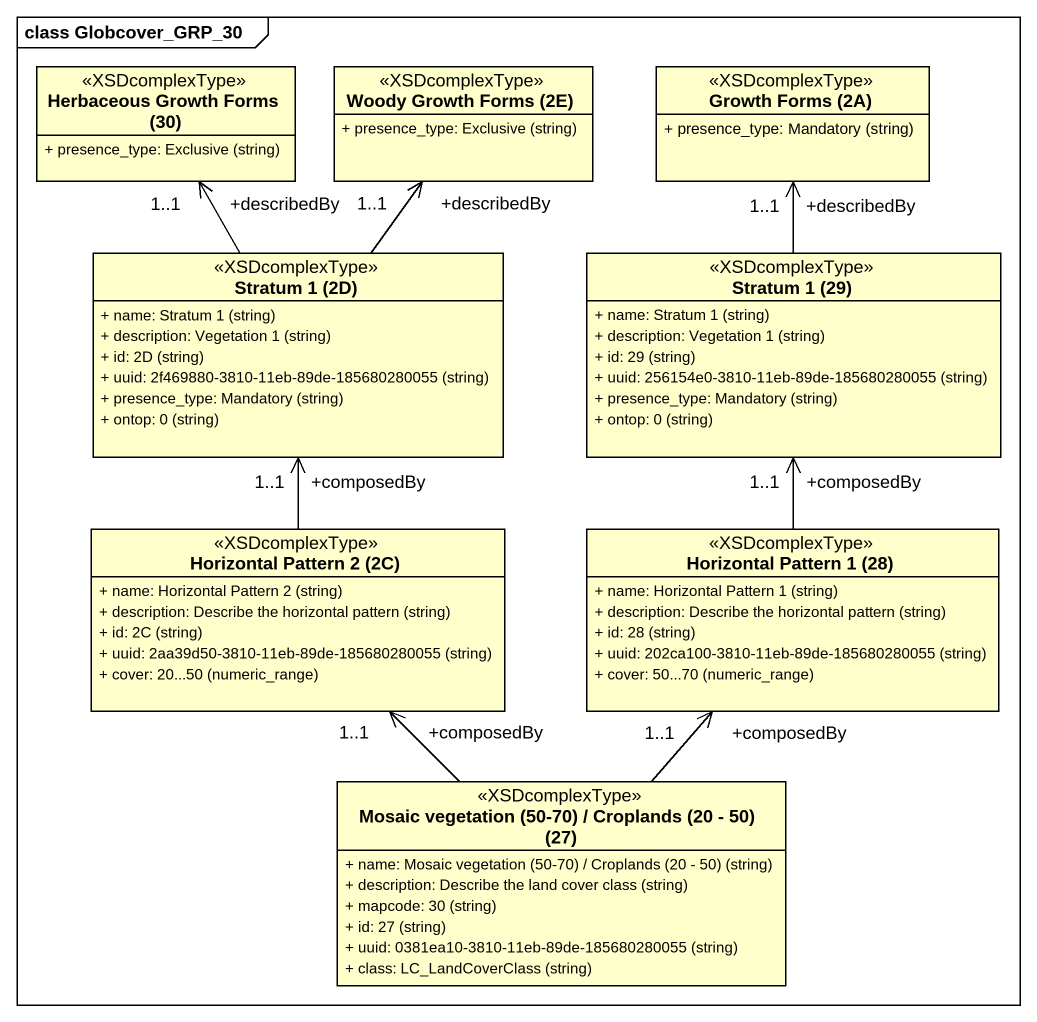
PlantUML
@startuml
mainframe class Globcover_GRP_30
hide circle
hide empty members
skinparam classAttributeIconSize 0
class "Herbaceous Growth Forms (30)" as Herbaceous_Growth_Forms_30 <<XSDcomplexType>> {
  {field} + presence_type: Exclusive (string)
}
class "Woody Growth Forms (2E)" as Woody_Growth_Forms_2E <<XSDcomplexType>> {
  {field} + presence_type: Exclusive (string)
}
class "Growth Forms (2A)" as Growth_Forms_2A <<XSDcomplexType>> {
  {field} + presence_type: Mandatory (string)
}
class "Stratum 1 (2D)" as Stratum_1_2D <<XSDcomplexType>> {
  {field} + name: Stratum 1 (string)
  {field} + description: Vegetation 1 (string)
  {field} + id: 2D (string)
  {field} + uuid: 2f469880-3810-11eb-89de-185680280055 (string)
  {field} + presence_type: Mandatory (string)
  {field} + ontop: 0 (string)
}
class "Stratum 1 (29)" as Stratum_1_29 <<XSDcomplexType>> {
  {field} + name: Stratum 1 (string)
  {field} + description: Vegetation 1 (string)
  {field} + id: 29 (string)
  {field} + uuid: 256154e0-3810-11eb-89de-185680280055 (string)
  {field} + presence_type: Mandatory (string)
  {field} + ontop: 0 (string)
}
class "Horizontal Pattern 2 (2C)" as Horizontal_Pattern_2_2C <<XSDcomplexType>> {
  {field} + name: Horizontal Pattern 2 (string)
  {field} + description: Describe the horizontal pattern (string)
  {field} + id: 2C (string)
  {field} + uuid: 2aa39d50-3810-11eb-89de-185680280055 (string)
  {field} + cover: 20...50 (numeric_range)
}
class "Horizontal Pattern 1 (28)" as Horizontal_Pattern_1_28 <<XSDcomplexType>> {
  {field} + name: Horizontal Pattern 1 (string)
  {field} + description: Describe the horizontal pattern (string)
  {field} + id: 28 (string)
  {field} + uuid: 202ca100-3810-11eb-89de-185680280055 (string)
  {field} + cover: 50...70 (numeric_range)
}
class "Mosaic vegetation (50-70) / Croplands (20 - 50) (27)" as Mosaic_vegetation_50_70 <<XSDcomplexType>> {
  {field} + name: Mosaic vegetation (50-70) / Croplands (20 - 50) (string)
  {field} + description: Describe the land cover class (string)
  {field} + mapcode: 30 (string)
  {field} + id: 27 (string)
  {field} + uuid: 0381ea10-3810-11eb-89de-185680280055 (string)
  {field} + class: LC_LandCoverClass (string)
}
Stratum_1_2D -up-> "+describedBy\n1..1" Herbaceous_Growth_Forms_30
Stratum_1_2D -up-> "+describedBy\n1..1" Woody_Growth_Forms_2E
Stratum_1_29 -up-> "+describedBy\n1..1" Growth_Forms_2A
Horizontal_Pattern_2_2C -up-> "+composedBy\n1..1" Stratum_1_2D
Horizontal_Pattern_1_28 -up-> "+composedBy\n1..1" Stratum_1_29
Mosaic_vegetation_50_70 -up-> "+composedBy\n1..1" Horizontal_Pattern_2_2C
Mosaic_vegetation_50_70 -up-> "+composedBy\n1..1" Horizontal_Pattern_1_28
@enduml
